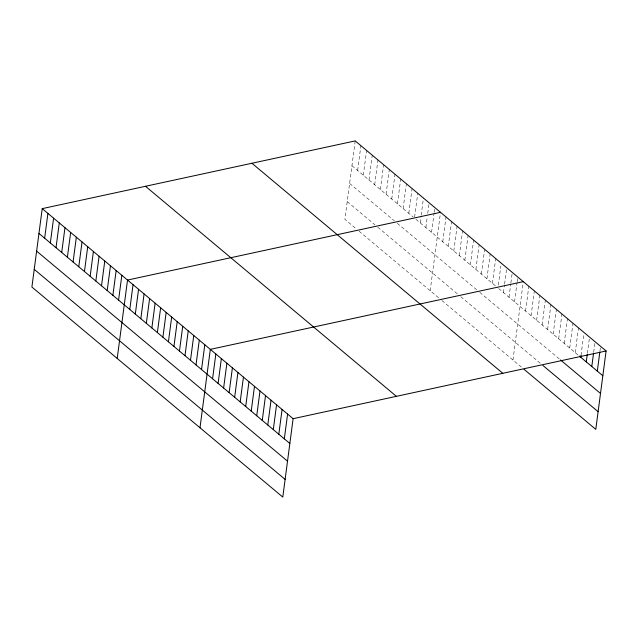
<?xml version="1.0" encoding="UTF-8"?>
<svg xmlns="http://www.w3.org/2000/svg" width="638" height="638" viewBox="0 0 638 638"><rect width="100%" height="100%" fill="white"/><g stroke="black" fill="none" stroke-linecap="round" stroke-linejoin="round"><path stroke-width="0.48" stroke-dasharray="3.19 2.39" d="M355.206 140.91L344.887 219.312L356.259 228.835M357.631 170.466L360.893 145.671M363.317 175.227L366.579 150.432M369.003 179.988L372.265 155.194M374.689 184.749L377.951 159.955M380.376 189.51L383.637 164.716M386.062 194.271L389.324 169.477M391.748 199.032L395.01 174.238M397.434 203.793L400.704 178.999M403.12 208.554L406.39 183.76M408.806 213.315L412.076 188.521M414.62 217.119L417.762 193.282M420.187 222.837L421.064 216.162M421.192 215.205L423.449 198.043M425.873 227.599L427.253 217.103M427.755 213.291L429.135 202.804M431.559 232.36L434.071 213.283M434.191 212.334L434.821 207.565M430.187 290.729L440.507 212.326M442.764 241.738L446.026 216.944M448.283 246.364L451.545 221.569M453.801 250.981L457.071 226.187M459.32 255.607L462.59 230.812M464.847 260.224L468.109 235.43M470.365 264.85L473.627 240.055M475.884 269.467L479.146 244.673M481.403 274.085L484.665 249.299M486.922 278.71L490.183 253.916M492.44 283.328L495.702 258.542M498.342 285.09L500.846 266.022M503.478 292.571L504.483 284.947M504.61 283.99L506.747 267.777M509.004 297.196L510.759 283.846M510.886 282.889L512.266 272.402M514.523 301.814L517.035 282.746M517.155 281.789L517.785 277.02M512.984 360.047L523.304 281.645M525.56 311.057L528.822 286.263M531.079 315.682L534.341 290.888M536.598 320.3L539.86 295.506M542.117 324.925L545.386 300.131M547.635 329.543L550.905 304.749M553.162 334.16L556.424 309.374M558.681 338.786L561.942 313.992M564.199 343.404L567.461 318.609M569.718 348.029L572.98 323.235M575.237 352.647L578.499 327.852M581.011 355.366L583.77 334.384M587.407 353.308L589.289 339.001M593.683 352.208L594.935 342.67M599.951 351.107L600.454 347.295M351.937 165.705L413.073 216.888M415.92 219.265L495.893 286.223M498.653 288.528L577.996 354.959M349.608 183.393L394.396 220.884M397.243 223.268L477.001 290.043M479.76 292.356L559.797 359.361M347.216 201.616L374.937 224.831M377.776 227.208L458.044 294.413M460.803 296.718L540.841 363.724M359.098 231.211L439.159 298.233M441.919 300.546L521.956 367.552"/><path stroke-width="0.96" d="M42.22 208.634L31.9 287.036L282.793 497.09L293.113 418.688L42.22 208.634L355.206 140.91L606.1 350.964L595.78 429.366L524.021 369.29M44.644 238.189L47.906 213.395M50.33 242.95L53.592 218.156M56.016 247.711L59.286 222.925M61.703 252.473L64.972 227.686M67.389 257.234L70.658 232.447M73.083 261.995L76.345 237.208M78.769 266.756L82.031 241.969M84.455 271.517L87.717 246.731M90.141 276.286L93.403 251.492M95.828 281.047L99.089 256.253M101.514 285.808L104.776 261.014M107.2 290.569L110.462 265.775M112.886 295.33L116.156 270.536M118.572 300.091L121.842 275.297M117.201 358.46L127.528 280.058L440.507 212.326M129.785 309.47L133.047 284.676M135.304 314.095L138.566 289.301M140.823 318.713L144.084 293.919M146.341 323.33L149.603 298.544M151.86 327.956L155.122 303.162M157.379 332.573L160.64 307.779M162.897 337.199L166.167 312.405M168.416 341.816L171.686 317.022M173.943 346.442L177.204 321.648M179.461 351.059L182.723 326.265M184.98 355.685L188.242 330.891M190.499 360.303L193.761 335.508M196.018 364.928L199.279 340.134M201.536 369.546L204.798 344.751M199.997 427.771L210.325 349.377L523.304 281.645M212.574 378.789L215.843 353.994M218.1 383.406L221.362 358.612M223.619 388.032L226.881 363.237M229.138 392.649L232.399 367.855M234.656 397.275L237.918 372.48M240.175 401.892L243.437 377.098M245.694 406.518L248.956 381.723M251.213 411.135L254.482 386.341M256.731 415.761L260.001 390.966M262.258 420.378L265.52 395.584M267.777 425.004L271.038 400.209M273.295 429.621L276.557 404.827M278.814 434.239L282.076 409.452M284.333 438.864L287.594 414.07M580.755 357.272L581.011 355.366M586.274 361.89L587.279 354.265M591.793 366.515L593.555 353.165M597.32 371.133L599.824 352.064M293.113 418.688L606.1 350.964M579.376 356.116L602.838 375.758M560.491 359.944L600.51 393.447M542.914 365.462L598.109 411.67M251.922 163.256L502.816 373.31M145.504 186.288L396.405 396.342M38.958 233.428L289.851 443.482M36.629 251.125L287.523 461.178M34.229 269.348L285.122 479.401"/></g></svg>
